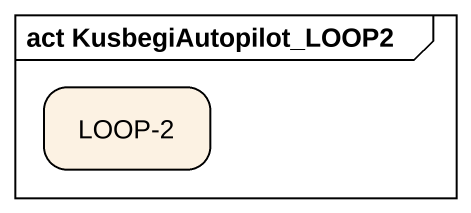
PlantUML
@startuml
mainframe act KusbegiAutopilot_LOOP2
hide empty description
state "LOOP-2" as LOOP_2
@enduml
